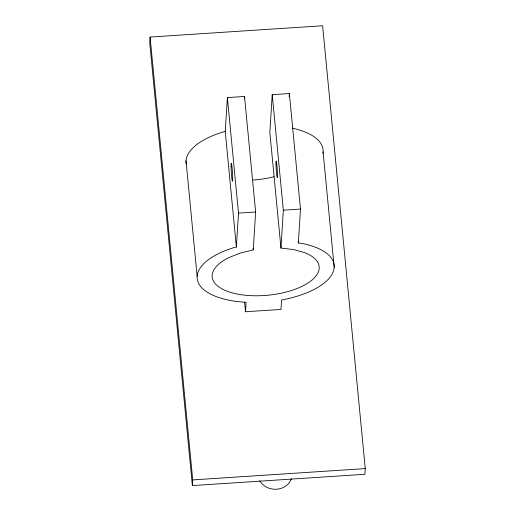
<?xml version="1.0" encoding="UTF-8"?>
<svg xmlns="http://www.w3.org/2000/svg" width="515" height="515" viewBox="0 0 515 515"><rect width="100%" height="100%" fill="white"/><g stroke="black" fill="none" stroke-linecap="round" stroke-linejoin="round"><path stroke-width="0.77" d="M150.097 37.061L149.736 42.739L192.378 485.594L364.903 474.283L365.264 468.599L322.622 25.75L150.097 37.061L192.732 479.909L192.378 485.594M245.507 311.755L246.099 302.286A68.81 30.057 -5.5 0 1 197.483 280.257A68.81 30.057 -5.5 0 1 233.057 247.85L236.372 247.033L225.248 131.512L227.379 97.605L244.509 96.479L255.633 212.006L253.258 249.891L240.196 253.103L228.872 257.59A53.76 23.484 -5.5 0 0 226.767 291.072A53.76 23.484 -5.5 0 0 302.479 286.108A53.76 23.484 -5.5 0 0 304.584 252.627L293.73 249.588L280.971 248.069L269.847 132.548L272.223 94.663L289.359 93.543L300.483 209.064L298.352 242.971L301.59 243.357A68.81 30.057 -5.5 0 1 333.366 271.353A68.81 30.057 -5.5 0 1 281.57 299.962L280.978 309.431L245.507 311.755L244.586 302.196M244.361 98.848L244.509 96.479M236.372 247.033L238.503 213.133L227.379 97.605M289.16 96.698L289.359 93.543M280.971 248.069L283.347 210.191L272.223 94.663M225.248 131.512L221.933 132.323A68.81 30.057 -5.5 0 0 186.198 163.957M238.503 213.133L255.633 212.006M283.347 210.191L300.483 209.064M192.732 479.909L365.264 468.599M323.079 151.828L334.203 267.356M298.198 241.381L298.352 242.971M253.103 248.294L253.258 249.891M186.024 160.815L197.148 276.343M292.134 128.171A68.81 30.057 -5.5 0 1 322.911 153.27M274.051 176.761A53.76 23.484 -5.5 0 1 253.065 179.999M291.439 478.705A17.201 15.437 3.6 0 1 276.523 489.25A17.201 15.437 3.6 0 1 259.779 480.778M231.068 166.532A9.032 0.567 86.2 0 0 232.374 181.126A9.032 0.567 86.2 0 0 232.201 169.023A9.032 0.567 86.2 0 0 231.068 166.532M275.982 163.963A8.279 0.521 86.2 0 0 277.167 177.418A8.279 0.521 86.2 0 0 277.031 166.474A8.279 0.521 86.2 0 0 275.982 163.963"/></g></svg>
